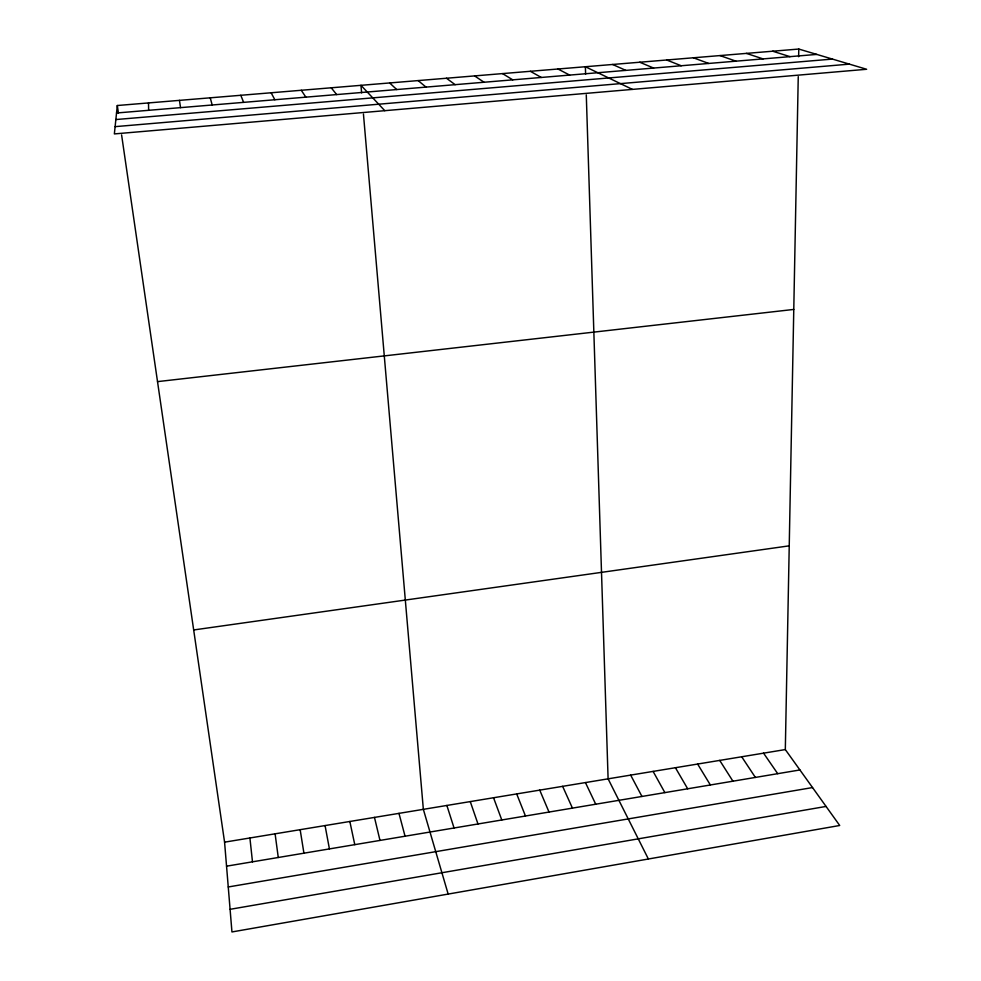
<?xml version="1.0" encoding="UTF-8"?>
<svg xmlns="http://www.w3.org/2000/svg" width="981" height="981" viewBox="0 0 981 981"><rect width="100%" height="100%" fill="white"/><g stroke="black" fill="none" stroke-linecap="round" stroke-linejoin="round"><path stroke-width="1.47" d="M121.595 134.9L224.575 842.164L231.945 931.95L839.711 825.487L785.315 749.57L798.252 76.628M798.632 56.714L798.779 49.05L117.315 105.519L114.36 133.919L866.64 69.271L798.779 49.05M230.081 909.313L826.051 806.431M228.254 886.971L812.538 787.559M226.55 866.174L799.92 769.95M224.575 842.164L785.315 749.57M193.674 629.961L789.227 545.841M157.524 381.621L793.776 309.432M115.12 126.647L849.387 64.133M116.531 112.999L816.781 54.409M115.856 119.547L832.452 59.081M772.685 51.208L790.012 56.653M746.418 53.391L763.083 58.909M719.993 55.574L735.971 61.178M693.408 57.781L708.699 63.458M666.651 60L681.243 65.752M639.735 62.232L653.616 68.057M612.635 64.476L625.817 70.387M632.414 89.394L585.375 66.733L585.62 74.139M557.944 69.001L569.654 75.083M530.341 71.294L541.304 77.462M502.554 73.6L512.769 79.853M474.596 75.917L484.05 82.245M446.465 78.247L455.135 84.673M418.151 80.589L426.036 87.101M389.653 82.956L396.741 89.553M384.773 110.681L360.971 85.322L361.621 92.888M331.222 87.787L336.667 94.581M763.561 753.163L777.712 773.678M301.277 90.277L305.864 97.156M741.697 756.768L755.382 777.43M719.711 760.398L732.93 781.195M697.626 764.052L710.367 784.984M675.418 767.718L687.681 788.785M653.101 771.397L664.873 792.611M271.124 92.766L274.852 99.755M630.66 775.113L641.954 796.462M648.367 859L608.097 778.828L586.282 94.887M585.436 782.58L595.725 804.212M562.64 786.333L572.438 808.123M539.734 790.122L549.017 812.06M240.786 95.292L243.631 102.367M516.693 793.923L525.46 816.008M493.541 797.749L501.794 819.981M470.267 801.587L477.98 823.979M446.87 805.45L454.056 827.989M448.158 894.071L423.351 809.337L363.448 114.078M210.228 97.818L212.19 104.992M398.973 813.359L405.055 836.217M374.472 817.406L379.99 840.423M349.837 821.477L354.779 844.653M325.067 825.573L329.42 848.908M300.149 829.681L303.926 853.188M179.462 100.369L180.529 107.64M117.315 105.519L118.382 112.864M275.097 833.813L278.273 857.492M249.91 837.982L252.485 861.821M148.499 102.931L148.646 110.313"/></g></svg>
